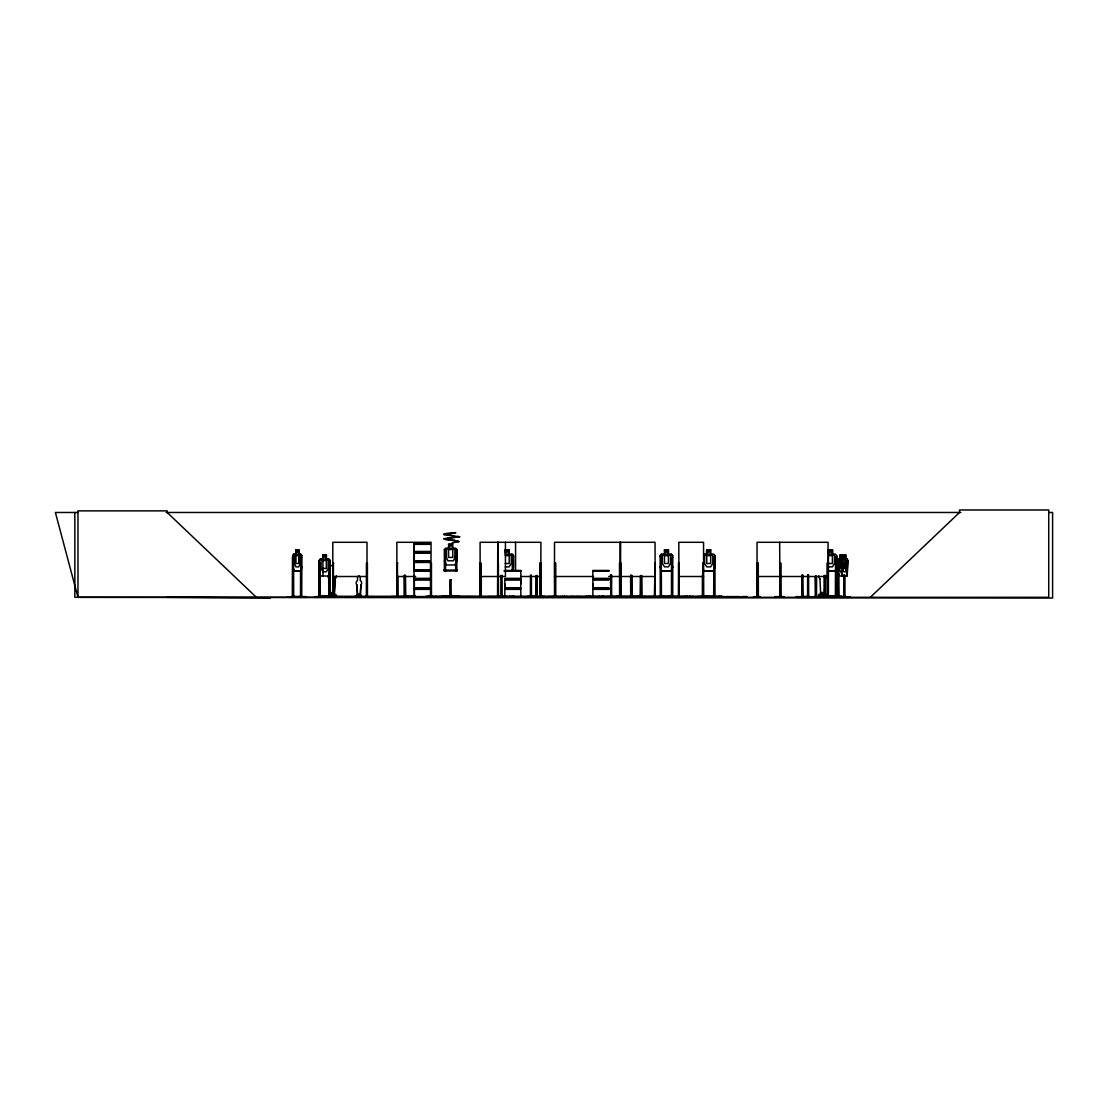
<?xml version="1.0" encoding="UTF-8"?>
<svg xmlns="http://www.w3.org/2000/svg" width="1108" height="1108" viewBox="0 0 1108 1108"><rect width="100%" height="100%" fill="white"/><g stroke="black" fill="none" stroke-linecap="round" stroke-linejoin="round"><path stroke-width="1.5" d="M414.032 560.883L414.032 553.031M504.819 587.794L504.819 579.941L520.815 579.941L520.802 587.794L504.819 587.794L504.832 583.861M520.802 583.861L520.802 579.941M608.874 587.794L592.863 587.794L592.891 583.861M474.016 596.644L486.855 597.212L471.191 596.589L471.191 597.309M491.356 596.589L491.578 597.309L504.777 597.281M504.403 596.644L504.417 597.267M824.407 595.37L825.183 578.875A4.28 3.698 -90 0 0 826.263 575.855M334.201 595.37L335.128 578.875A4.28 4.127 -90 0 0 336.333 575.855M335.128 578.875L334.27 595.37L330.073 595.37L329.214 578.875A4.28 4.127 -90 0 1 328.065 575.855M360.28 596.007L360.848 585.01A2.853 2.756 -90 0 0 360.28 580.523L360.28 577.448A1.427 1.371 -90 0 0 358.895 576.021A1.427 1.371 -90 0 0 357.524 577.448L357.524 580.523A2.853 2.756 -90 0 0 356.942 585.01L357.524 596.007L360.322 596.007L360.848 585.01M822.579 593.736L820.848 593.279L822.607 593.736M822.607 592.835L821.25 593.417L822.399 592.905M333.286 593.417C331.804 594.248 333.951 591.852 331.86 593.542M332.414 592.835L332.414 593.736M474.224 596.644L474.196 597.212M486.592 596.644L486.62 597.309M821.166 592.835L822.233 593.722M821.568 593.666L822.579 592.835M332.345 593.168L333.065 593.348L332.386 593.569M359.241 594.954L359.629 594.802M430.029 562.462L414.018 562.462L413.866 570.218L430.043 570.454M413.88 597.17L430.043 596.977M683.096 596.644L683.124 597.309M444.225 538.654L445.998 539.347M847.011 575.869L847.745 560.579L847.038 559.028L845.639 559.028L845.75 554.817L843.451 554.817L843.52 559.166M524.957 596.644L524.652 597.309L544.734 597.267L544.776 596.229M796.14 597.309L850.542 597.309M796.444 596.644L850.238 597.184M327.345 596.644L327.276 597.267M391.082 597.309L407.315 597.212M391.443 596.589L391.443 597.309L391.415 596.603L408.935 596.589L408.935 597.309M619.621 597.267L619.497 563.086L620.951 563.086L620.937 597.309M619.926 597.184L619.76 596.062M832.191 597.309L832.537 596.589L832.551 597.309M301.625 566.867L300.642 570.925L293.786 570.925M300.711 571.077L301.833 566.88M821.859 593.14C819.421 593.694 824.006 592.489 821.79 593.666M774.672 597.309L784.242 597.129M775.115 596.644L784.312 596.589M287.484 597.309L306.639 597.309M287.9 597.184L306.154 596.589L306.127 597.309M297.055 597.309L296.93 597.212M597.406 597.309L606.81 597.212M328.702 575.869L330.115 571.825L328.799 576.008M822.011 593.292L821.028 593.015M359.297 594.636L359.657 594.525M359.518 594.664L359.283 594.774M511.979 570.925L513.392 566.867M512.076 571.077L513.53 566.88L513.53 555.579L512.034 554.097L505.248 554.235L505.109 549.887L509.32 549.887L509.181 554.235L511.287 555.634L511.287 563.487L509.181 566.867L505.248 566.867M672.625 566.867L671.213 570.925L661.531 570.925L660.271 566.867M672.764 566.88L671.309 571.077L661.434 571.077L660.133 566.88M714.909 566.867L713.497 570.925L703.815 570.925L702.984 568.224M820.876 593.362L821.374 592.835M314.977 597.309L338.369 597.212M321.999 596.644L321.999 597.129M753.177 597.309L760.282 596.589L753.786 597.309M627.266 597.184L627.156 597.309M627.28 596.644L627.363 597.309M633.693 596.644L633.776 597.309M552.061 597.309L556.064 597.129L555.884 596.062L554.388 596.062M555.51 597.212L555.468 596.062M556.064 596.644L556.147 597.309M413.866 570.177L430.043 570.052M440.652 596.88L441.607 596.88M441.787 595.758L459.031 595.758M441.787 595.993L459.031 595.993M659.883 597.212L659.177 596.589M824.255 596.99L822.829 597.281M838.631 576.008L837.842 560.537L838.659 559.028L840.141 559.028M842.08 559.028L841.346 560.593L842.066 576.008M292.678 597.309L292.803 555.593L293.745 554.097L300.78 554.097L301.833 555.579L301.75 597.309M292.9 555.648L293.842 554.097M358.895 594.761L358.923 594.913M318.952 597.309L319.104 560.537L320.351 559.028L322.968 559.028L322.76 554.817L326.472 554.817M320.392 575.869L319.229 571.797L319.201 560.537L320.392 559.166M840.21 554.956L840.21 559.166L839.005 560.579L839.005 568.432L840.099 571.797M820.848 594.511L818.646 594.511L818.341 597.281M818.937 597.267L820.155 597.24L819.311 597.281M823.84 597.184L824.504 597.267M836.014 596.298L835.584 597.254L836.457 597.24M836.014 596.741L837.094 596.963M840.557 596.99L840.861 597.295M841.277 597.281L841.568 596.298L827.967 596.298M674.01 597.212L683.054 597.212M672.75 597.309L672.764 555.579L671.268 554.097L661.476 554.097L660.133 555.593L660.271 597.309M660.271 555.648L661.531 554.235M335.405 594.511L335.405 596.298L320.711 596.298L320.226 597.254L336.278 597.295L335.89 594.511L334.491 594.511L334.491 596.298M326.902 596.298L326.555 597.281M329.367 597.281L330.96 596.99M355.405 596.63L354.629 597.087M355.433 597.087L354.366 597.281M357.053 597.281L357.261 595.439M358.383 597.281L357.275 596.921M360.377 597.281L372.856 596.644M870.334 597.309L959.528 512.478L959.528 509.985L1048.736 509.985L1048.736 597.309L74.845 597.309L74.845 512.478M295.974 554.235L294.493 555.634L294.493 563.487L295.974 566.867L298.758 566.867L300.24 563.487L300.24 555.634L298.758 554.235L298.855 549.887L295.781 549.887L295.781 554.097M402.426 597.212L402.523 597.309M445.818 539.305L459.211 541.48L457.119 542.117M451.039 539.887L445.873 539.541M322.94 559.166L321.126 560.579L321.126 568.432L322.94 571.797L326.348 571.797L328.176 568.432L328.176 560.579L326.348 559.166L326.278 554.956M451.164 539.79L454.654 540.385M706.765 554.235L704.66 555.634L704.66 563.487L706.765 566.867L710.699 566.867L712.804 563.487L712.804 555.634L710.699 554.235L710.837 549.887L706.627 549.887L706.627 554.097L706.765 550.025L710.699 550.025M444.156 534.471C476.024 530.857 430.61 533.585 447.549 535.178M818.687 596.99L841.581 596.741M836.748 597.309L836.595 555.634M633.624 597.212L607.17 597.212M476.952 597.212L477.105 597.309M454.585 540.413L458.283 541.535L456.385 542.158M329.644 596.99L331.237 597.267M552.712 596.589L552.74 597.309M440.569 597.157L460.277 597.06M824.02 596.589L823.756 597.309M504.819 596.949L504.832 589.373L520.815 589.373L520.815 596.949L504.583 597.309M444.017 538.668L447.784 538.086M457.147 542.131L452.756 542.629M453.241 535.829L459.945 536.909L447.798 538.114L458.989 536.84L457.964 536.286M77.975 512.478L55.4 512.478L77.975 597.309L1052.6 598.015L1052.6 512.478L1049.138 512.478M166.2 512.478L960.844 512.478M452.23 542.629L453.227 542.629M414.004 543.557L430.043 543.557M430.043 543.848L414.004 543.834L414.018 551.438L430.029 551.438M430.015 544.333L414.032 544.333L414.032 551.438M444.377 549.596L445.541 549.596L445.541 570.98L445.402 569.734M832.537 554.097L832.537 549.887L828.327 549.887L828.327 554.097L835.252 554.097L836.748 555.579L836.748 566.88L835.293 571.077L828.701 571.077M295.878 550.025L298.758 550.025M505.248 550.025L509.181 550.025M664.481 550.025L668.415 550.025M832.399 550.025L828.465 550.025L828.465 554.235M413.907 551.992L430.139 551.992M413.907 552.476L430.139 552.476M430.029 553.031L414.018 553.031L414.018 560.883L430.029 560.883M703.76 554.097L713.566 554.097L715.048 555.579L715.048 566.88L713.607 571.077L703.719 571.077L702.846 568.279M842.246 559.166L842.315 554.817L840.016 554.817L840.099 559.166M292.803 555.593L292.9 566.88L293.897 570.925M301.736 555.579L300.642 554.235M505.248 555.634L509.181 555.634L509.181 563.487L505.248 563.487M660.133 556.728L661.296 556.728L661.434 597.309M300.531 557.186L301.653 557.186M513.461 557.186L512.298 557.186L512.298 570.565M672.694 557.186L671.531 557.186L671.462 597.309L671.393 596.062L672.833 596.062L672.888 597.309M714.979 557.186L713.815 557.186L713.69 597.309M836.678 557.186L835.515 557.186L835.377 597.309M326.403 559.028L328.827 559.028L330.115 560.51L328.702 559.166L320.323 559.166M841.969 559.028L843.728 559.028M838.562 559.166L847.135 559.166M837.842 560.537L837.925 597.309M322.94 560.579L326.348 560.579L326.348 568.432L322.94 568.432M413.907 561.437L430.139 561.437M413.907 561.922L430.139 561.922M328.674 563.086L329.907 563.086M332.802 563.086L333.771 563.086M396.858 563.086L397.827 563.086M480.096 563.086L480.983 563.086L481.121 597.309M497.658 563.086L498.392 563.086L498.489 597.309M554.512 563.086L555.745 563.086L555.759 597.309M655.05 563.086L654.385 597.309M703.538 563.086L702.791 563.086L702.749 597.309M757.041 563.086L758.26 563.086L758.371 597.309M779.672 563.086L780.808 563.086L780.808 597.309M828.382 563.086L827.247 563.086L827.302 597.309M837.925 563.086L838.424 597.309M828.465 563.487L832.399 563.487L832.399 555.634L828.465 555.634L828.382 597.309M292.9 566.88L293.814 571.077L300.808 571.077M828.465 566.867L832.399 566.867L834.504 563.487L834.504 555.634L832.399 554.235L832.537 549.887M330.073 567.531L330.142 567.531A2.133 2.064 -90 0 1 333.162 565.676M455.651 569.734L457.078 569.734L457.078 570.98L444.239 570.98L444.239 569.734L445.665 569.734L445.665 570.98M430.015 569.844L414.032 569.844L414.032 562.462M445.665 570.094L455.651 570.094M504.805 570.454L520.829 570.454M592.849 570.454L608.888 570.454M430.043 570.772L414.004 570.759L414.018 578.348L430.029 578.348M503.918 570.925L520.829 570.745L520.815 578.348L504.819 578.348M592.849 570.759L608.888 570.745M828.742 570.925L835.197 570.925M505.497 571.077L513.974 571.105M599.719 571.105L602.032 571.105M414.032 571.243L430.015 571.243M504.832 571.243L520.802 571.243M592.891 571.243L608.86 571.243M319.173 571.825L320.323 576.008L328.868 576.008M842.205 554.817L841.388 571.825M838.521 576.008L847.191 576.008L847.939 560.51L847.163 559.028M332.802 576.506L367.011 576.506M396.858 576.506L415.68 576.506M480.096 576.506L505.442 576.506L505.442 542.297M520.635 576.506L540.912 576.506M554.512 576.506L593.5 576.506M608.749 576.506L655.05 576.506M678.802 576.506L703.538 576.506M757.041 576.506L828.064 576.506M608.874 578.348L592.863 578.348L592.863 570.772M413.907 578.902L430.139 578.902M504.708 578.902L520.926 578.902M592.752 578.902L608.985 578.902M818.854 575.855A4.28 3.698 -90 0 0 819.948 578.875L820.072 578.875M413.907 579.387L430.139 579.387M504.708 579.387L520.926 579.387M592.752 579.387L608.985 579.387M414.018 579.941L430.029 579.941M450.305 579.719L450.305 595.758L450.208 579.719L451.094 579.719M608.874 579.941L592.863 579.941L592.863 587.794M356.942 585.01L357.565 596.007M414.018 587.794L430.029 587.794M413.907 588.348L430.139 588.348M504.708 588.348L520.926 588.348M592.752 588.348L608.985 588.348M413.907 588.833L430.139 588.833M504.708 588.833L520.926 588.833M592.752 588.833L608.985 588.833M414.018 589.373L430.029 589.373M608.874 589.373L592.863 589.373L592.863 596.949M331.763 592.545L333.73 592.545M328.771 594.511L330.17 594.511L330.018 597.309M824.546 595.37L820.709 595.37L819.948 578.875M293.703 596.062L292.346 596.062L292.36 597.309L292.457 556.728L293.592 556.728L293.689 597.309M301.764 596.062L300.406 596.062L300.434 597.309M318.716 596.062L320.184 596.062L320.184 597.309M326.071 595.938L330.018 596.062M333.868 596.062L332.691 596.062L332.732 597.309L332.802 542.297L367.011 542.297L366.997 597.309M366.319 596.062L367.51 596.062L367.441 597.309L367.399 563.086L366.429 563.086L366.36 597.309M396.747 596.062L397.938 596.062M404.143 596.062L405.611 596.062M431.566 596.062L430.375 596.062L430.416 597.309M498.489 596.062L497.561 596.062L497.561 597.309L497.769 542.297M502.187 596.062L500.761 596.062L500.691 597.309M530.33 596.062L531.508 596.062M536.037 596.062L537.214 596.062M621.076 596.062L619.372 596.062L619.427 597.309M631.92 596.062L630.452 596.062L630.452 597.309M640.327 596.062L641.795 596.062M654.385 596.062L655.091 596.062M661.421 596.062L659.994 596.062L660.063 597.309M678.415 596.062L679.315 596.062L679.273 597.309M702.278 596.062L703.705 596.062M713.677 596.062L715.117 596.062L715.048 597.309L714.909 555.634M756.916 596.062L758.384 596.062M801.818 596.062L802.995 596.062M807.51 596.062L808.688 596.062M823.978 596.062L825.405 596.062M828.493 596.062L827.15 596.062L827.164 597.309M830.211 595.938L833.064 595.938M835.377 596.062L836.803 596.062L836.872 597.309M837.814 596.062L839.005 596.062M843.728 596.062L844.919 596.062M335.904 596.298L356.665 596.298M360.114 596.298L415.458 596.298M823.77 596.298L819.075 596.298L819.075 594.511M293.371 596.409L300.739 596.409M319.949 596.409L328.785 596.409M354.851 596.395L356.748 596.395M405.389 596.409L414.254 596.409M480.207 596.409L481.024 596.409M502.187 596.409L505.511 596.409M531.078 596.409L536.452 596.409M631.685 596.409L640.562 596.409M661.421 596.409L671.406 596.409M703.705 596.409L713.69 596.409M802.566 596.409L807.94 596.409M825.405 596.409L835.377 596.409M838.59 596.409L844.144 596.409M458.989 596.589L463.823 596.589L463.823 597.309M464.848 596.589L470.152 596.589L470.152 597.309M487.714 596.589L544.111 597.309M547.74 596.589L558.903 596.589L558.903 597.309M559.928 596.589L565.08 596.589L565.08 597.309M575.938 596.589L581.423 596.589M584.678 596.589L589.124 596.589M633.776 596.589L589.456 596.589L589.456 597.309M637.876 596.589L647.432 596.589L647.432 597.309M654.052 596.589L659.357 596.589M689.231 596.589L689.231 597.309L689.176 596.589L693.622 596.589M697.666 596.589L709.037 596.589L709.037 597.309M714.009 596.589L719.161 596.589M719.798 596.589L724.687 596.589L724.687 597.309M733.828 596.589L739.133 596.589L739.133 597.309L738.953 596.589M746.806 596.589L742.374 596.589L742.429 597.309M441.967 596.921L458.851 596.921M459.086 596.838L460.277 597.004M608.888 596.949L592.794 597.254M361.443 597.087L350.973 597.281L361.083 596.63L361.083 595.439M373.174 597.309L361.831 597.212M412.162 597.309L412.162 596.589L419.198 597.309M655.133 597.129L655.05 542.297L554.512 542.297L554.512 597.309M708.206 597.309L698.94 596.644M715.214 597.212L715.879 597.226M167.169 597.309L270.407 598.015M453.532 535.801L447.12 535.095L453.491 535.829M443.92 538.89L445.693 539.554M351.499 597.281L361.402 596.921L361.402 595.439L360.474 595.439L360.474 596.63M325.738 596.99L326.015 597.267M673.47 597.267L673.068 597.212M514.181 597.212L513.835 597.212M622.53 596.589L622.502 597.309M644.911 596.589L644.884 597.309M638.499 596.589L638.471 597.309M638.624 597.212L645.535 596.589M819.92 597.212L819.768 597.309M813.314 596.589L813.286 597.309M333.716 597.212L333.771 576.271M326.694 596.589L326.666 597.309M832.897 596.589L832.884 597.309M824.214 597.212L824.241 596.062M839.296 597.212L839.199 597.309M425.887 597.212L437.3 596.589L410.389 596.589L410.389 597.309M802.968 597.184L802.885 575.066M531.48 597.184L531.535 596.229M256.363 597.309L167.169 512.478L167.169 510.871L77.975 510.871L77.975 597.309M671.213 554.235L672.625 555.634M511.979 554.235L513.392 555.634L513.461 570.565M444.363 560.773L446.469 564.983L454.889 564.983L456.995 560.773L456.995 549.554L455.596 548.155L445.776 548.155L444.363 549.554L444.377 570.98M619.192 596.644L619.095 597.309M542.878 597.226L543.017 596.229M841.277 571.825L841.942 576.008M838.036 571.797L838.687 575.869M492.049 596.603L492.215 597.309M845.639 554.817L845.681 559.166L846.775 560.579L846.775 568.432L845.681 571.797L843.645 571.797L842.551 568.432L843.645 554.956M844.808 575.066L844.808 597.309M844.435 575.066L844.393 597.309M844.213 575.066L844.144 597.309M843.825 575.066L843.756 597.309M840.099 560.579L840.099 568.432M838.908 573.348L838.978 597.309M838.59 596.062L838.59 597.309M838.23 596.062L838.23 597.309M835.654 596.062L835.64 597.309M828.341 596.062L828.161 597.309M828.064 597.309L828.064 542.297L757.041 542.297L757.041 597.309L757.263 563.086M827.884 596.062L827.759 597.309M827.565 563.086L827.482 597.309M825.972 596.741L825.972 594.511L823.77 594.511L823.909 597.309M825.543 594.511L825.405 597.309M825.266 575.329L825.266 597.309M825.141 596.062L825.128 597.309M824.103 575.329L824.047 597.309M822.427 596.298L822.427 592.545L820.585 592.545L820.737 596.298M822.275 592.545L822.275 596.298M816.638 597.309L816.638 596.062L815.183 596.062L815.183 597.309M816.527 576.271L816.471 597.309M816.305 576.271L816.305 597.309M816.111 596.062L816.111 597.309M815.71 596.062L815.71 597.309M815.53 576.271L815.668 597.309M815.294 576.271L815.405 597.309M808.591 575.066L808.66 597.309M808.203 575.066L808.272 597.309M808.009 575.066L807.94 597.309M807.621 575.066L807.607 597.309L807.552 596.062M802.566 596.062L802.566 597.309M802.303 575.066L802.483 597.309M802.234 596.062L802.234 597.309M801.915 575.066L801.915 597.309M796.486 596.589L796.486 597.309M780.905 597.309L780.905 596.062L779.575 596.062L779.589 597.309M780.489 563.086L780.586 597.309M780.143 596.062L780.351 597.309M779.99 563.086L779.99 597.309L779.672 542.297M775.185 596.589L775.185 597.309M758.038 563.086L758.149 597.309M757.858 596.062L757.886 597.309M757.443 596.062L757.415 597.309M746.584 596.589L746.584 597.309M745.67 596.589L745.67 597.309M743.537 596.589L743.537 597.309M741.238 597.309L741.238 596.589L740.199 597.309M738.122 596.589L738.122 597.309M734.881 596.589L734.881 597.309M733.454 597.309L733.454 596.589L730.2 596.589L730.2 597.309M731.225 596.589L731.225 597.309M729.396 597.309L729.396 596.589L726.142 596.589L726.142 597.309M727.167 596.589L727.167 597.309M723.663 596.589L723.663 597.309M721.793 597.309L721.793 596.229L425.971 596.229L425.971 597.309M721.613 596.229L721.613 597.309M720.297 596.589L720.297 597.309M719.3 596.229L719.3 597.309M713.954 596.062L714.009 597.309M705.242 596.589L705.242 597.309M704.217 596.589L704.217 597.309M703.705 597.309L703.538 542.297L678.802 542.297L678.969 597.309M703.275 596.062L703.442 597.309M703.109 563.086L703.068 597.309M702.417 575.329L702.347 597.309M702.278 596.062L702.209 597.309M692.472 596.589L692.472 597.309M690.353 596.589L690.353 597.309M689.716 596.229L689.716 597.309M688.068 597.309L688.068 596.589L667.972 596.589L667.972 597.309M687.389 596.229L687.389 597.309M687.029 596.589L687.085 597.309M685.09 596.229L685.09 597.309M683.498 596.589L683.498 597.309M681.891 596.589L681.891 597.309M680.852 596.589L680.852 597.309M679.232 597.309L679.232 563.086L678.498 563.086L678.442 597.309M678.775 596.062L678.761 597.309M677.5 596.589L677.5 597.309M675.977 596.589L675.977 597.309M674.938 596.589L674.938 597.309M674.079 596.589L674.079 597.309M672.556 596.062L672.473 597.309M672.293 596.589L672.293 597.309M671.67 596.062L671.67 597.309M669.01 596.589L669.01 597.309M663.65 597.309L663.65 596.589L660.396 596.589L660.396 597.309M661.157 596.062L661.144 597.309M658.346 596.589L658.346 597.309M654.98 596.062L654.98 597.309M653.014 597.309L653.014 596.589L648.194 596.589L648.194 597.309M651.989 596.589L651.989 597.309M649.233 596.589L649.233 597.309M644.496 596.589L644.496 597.309M643.803 596.589L643.803 597.309M641.671 575.578L641.671 597.309L641.449 575.578M641.297 596.062L641.269 597.309M640.826 596.062L640.853 597.309M640.673 575.578L640.562 597.309M640.452 575.578L640.327 597.309M632.253 596.589L632.253 597.309M631.795 575.329L631.92 597.309M631.574 575.329L631.685 597.309M631.421 596.062L631.394 597.309M630.798 575.329L630.951 597.309M630.577 575.329L630.715 597.309M629.676 596.589L629.676 597.309M628.956 596.589L628.956 597.309M627.807 596.589L627.807 597.309M626.2 596.589L626.2 597.309M625.508 596.589L625.508 597.309M624.857 596.589L624.857 597.309M624.247 596.589L624.247 597.309M623.942 596.589L623.942 597.309M622.1 596.589L622.1 597.309M621.089 596.062L621.089 597.309M620.729 563.086L620.729 597.309M620.619 542.297L620.494 597.309M620.369 596.062L620.369 597.309M620.078 542.297L619.981 597.309M618.679 596.229L618.679 597.309M617.585 596.589L617.585 597.309M616.934 596.229L616.934 597.309M616.27 596.589L616.27 597.309M616.062 596.589L616.062 597.309M614.483 596.589L614.483 597.309M613.444 596.589L613.444 597.309M611.616 575.066L611.616 597.309L611.713 596.062L610.37 596.062L610.383 597.309M611.311 575.066L611.159 597.309M611.117 596.062L610.979 597.309M610.799 575.066L610.799 597.309L610.48 575.066M608.707 596.589L608.707 597.309M608.541 596.589L608.597 597.309M607.71 596.589L607.71 597.309M604.456 596.589L604.456 597.309M603.597 596.409L603.597 597.309L603.5 596.062M603.195 596.062L603.292 597.309M603.029 597.309L602.863 596.062L602.683 597.309M602.586 596.062L602.42 597.309M602.364 596.062L602.267 597.309M600.813 596.589L600.813 597.309M599.774 596.589L599.774 597.309M599.553 596.229L599.553 597.309M598.736 596.589L598.736 597.309L598.555 596.589M597.918 596.589L597.918 597.309M594.47 596.589L594.47 597.309M593.085 596.589L593.085 597.309M591.187 596.589L591.187 597.309M590.301 596.229L590.301 597.309M590.149 596.589L590.149 597.309M589.054 596.229L589.054 597.309L588.902 596.589M587.974 596.589L587.974 597.309M586.644 596.229L586.644 597.309M585.855 596.589L585.855 597.309M584.733 596.589L584.678 597.309M583.542 597.309L583.542 596.589L582.503 597.309M574.927 597.309L574.927 596.589L570.094 596.589L570.094 597.309M573.889 596.589L573.889 597.309M571.132 596.589L571.132 597.309M566.908 596.229L566.908 597.309M564.498 596.229L564.498 597.309M564.055 596.589L564.055 597.309M557.878 596.589L557.878 597.309M555.108 596.589L555.108 597.309M554.637 563.086L554.776 597.309M554.083 596.589L554.083 597.309M551.604 596.589L551.604 597.309M548.238 596.589L548.238 597.309M543.155 596.589L543.155 597.309M542.366 596.229L542.366 597.309M542.117 596.589L542.117 597.309M541.23 597.309L541.23 596.062L539.762 596.062L539.762 597.309M541.064 597.309L541.12 563.086L539.887 563.086L539.97 597.309M540.732 596.062L540.759 597.309L540.912 542.297L480.096 542.297L480.138 597.309L479.986 596.062L481.454 596.062L481.468 597.309M540.095 563.086L540.275 597.309M538.156 596.589L538.156 597.309M537.38 596.589L537.38 597.309M537.103 575.578L537.214 597.309M536.715 575.578L536.646 597.309M536.521 575.578L536.383 597.309M536.147 596.062L536.147 597.309L536.134 575.578M533.128 596.589L533.128 597.309M531.397 575.329L531.424 597.309M531.078 596.062L531.078 597.309M531.009 575.329L531.009 597.309M530.815 575.329L530.829 597.309M530.441 575.329L530.386 597.309L530.372 596.062M529.97 596.589L529.97 597.309M529.042 596.229L529.042 597.309M527.796 596.229L527.796 597.309M525.012 596.589L525.012 597.309M523.807 596.589L523.807 597.309M520.441 596.589L520.441 597.309M515.566 542.297L515.566 571.382M514.015 596.229L514.015 597.309M513.586 596.062L513.516 597.309M513.323 596.062L513.323 597.309M512.741 596.589L512.741 597.309M512.422 596.062L512.436 597.309M512.298 596.062L512.173 597.309M511.716 596.589L511.716 597.309M509.957 596.229L509.957 597.309M509.32 596.229L509.32 597.309M506.91 596.229L506.91 597.309M506.716 596.589L506.716 597.309M505.691 596.589L505.691 597.309M502.921 596.589L502.921 597.309M502.049 575.329L502.187 597.309M501.924 596.062L501.896 597.309M500.899 575.329L500.83 597.309M500.401 596.589L500.401 597.309M499.417 596.229L499.362 597.309M498.226 563.086L498.212 597.309M497.963 542.297L498.046 597.309M496.606 596.589L496.606 597.309M495.567 596.589L495.567 597.309M494.334 596.589L494.21 597.309M493.254 596.589L493.254 597.309M483.06 597.309L482.783 596.589M481.329 576.271L481.246 597.309M480.789 596.062L480.941 597.309M480.678 563.086L480.65 597.309M480.304 563.086L480.456 597.309M479.113 596.229L479.127 597.309M475.872 596.589L475.872 597.309M474.446 596.589L474.446 597.309M472.23 596.589L472.23 597.309M470.027 596.589L470.027 597.309M469.141 596.589L469.141 597.309M465.9 596.589L465.9 597.309M462.784 596.589L462.784 597.309M460.028 596.589L460.028 597.309M458.851 595.633L458.851 597.309M458.075 597.309L458.075 596.589L444.308 596.589L444.308 597.309M457.036 596.589L457.036 597.309M456.801 570.98L456.939 549.596L455.776 549.596L455.651 570.98M456.524 596.589L456.524 597.309M455.914 569.734L455.914 570.98M456.011 596.589L456.011 597.309M455.568 596.589L455.568 597.309M454.515 596.589L454.515 597.309M454.072 596.589L454.072 597.309M453.671 596.589L453.671 597.309M452.576 596.589L452.576 597.309M452.216 596.589L452.216 597.309M451.621 596.589L451.621 597.309M451.011 579.719L451.108 595.758M451.136 596.589L451.136 597.309M450.056 596.589L450.056 597.309M449.862 596.589L449.862 597.309M448.782 596.589L448.782 597.309M447.106 596.589L447.106 597.309M446.552 596.589L446.552 597.309M445.43 596.589L445.444 597.309M444.516 569.734L444.516 570.98M443.574 597.309L443.574 596.589L438.754 596.589L438.754 597.309M442.549 596.589L442.549 597.309M441.967 595.633L441.967 597.309M439.779 596.589L439.779 597.309M436.871 596.589L436.871 597.309M436.275 596.589L436.275 597.309M432.909 596.589L432.909 597.309M431.455 597.309L431.455 563.086L430.486 563.086L430.5 597.309M431.137 596.062L431.137 597.309M430.887 597.309L431.067 542.297L396.858 542.297L396.872 597.309M430.874 563.086L430.804 597.309M428.477 596.229L428.477 597.309M427.217 596.589L427.217 597.309M425.804 596.589L425.804 597.309M425.098 596.589L425.098 597.309M421.677 596.589L421.746 597.309M417.453 596.589L417.453 597.309M415.486 596.062L415.542 597.309M415.361 597.309L415.265 596.062L414.018 596.062L413.81 597.309M415.14 596.062L415.001 597.309M414.544 596.062L414.517 597.309M414.364 575.578L414.364 597.309L414.143 575.578M413.644 596.589L413.644 597.309M411.428 596.589L411.428 597.309M407.91 596.589L407.91 597.309M407.467 596.589L407.467 597.309M405.486 575.329L405.611 597.309M405.265 575.329L405.389 597.309M405.085 596.062L405.113 597.309M404.669 596.062L404.642 597.309L404.489 575.329M404.268 575.329L404.268 597.309M403.714 596.589L403.714 597.309M401.816 596.589L401.816 597.309M401.054 596.589L401.054 597.309M400.777 596.589L400.777 597.309M400.085 596.589L400.085 597.309M399.365 596.589L399.365 597.309M397.883 596.062L397.897 597.309L397.827 576.271M397.44 563.086L397.509 597.309M397.246 576.271L397.26 597.309M397.176 596.062L397.176 597.309M394.199 596.589L394.199 597.309M394.116 596.589L394.116 597.309M372.814 596.589L372.814 597.309M366.817 576.271L366.748 597.309M360.793 595.439L360.793 596.921M359.961 596.63L359.906 594.137L358.646 594.137L358.701 596.63M357.565 596.921L357.579 595.439L356.651 595.439L356.651 596.921M357.025 596.921L356.984 595.439M338.452 597.309L338.452 596.589L315.572 596.589L315.6 597.309M333.66 592.545L333.66 596.298M333.383 563.086L333.453 597.309M333.176 576.271L333.148 597.309M331.846 592.545L331.763 596.298M329.852 597.309L329.921 560.579L330.142 572.144A4.28 4.127 -90 0 0 329.284 572.822M329.685 563.086L329.685 597.309M329.533 596.062L329.492 597.309M329.256 594.511L329.09 597.309L328.91 563.086M328.674 573.348L328.785 597.309M328.564 596.062L328.564 597.309M326.403 554.817L326.348 559.166M322.871 554.956L322.968 576.008M319.949 597.309L320.06 563.086L318.841 563.086L318.73 597.309M319.838 563.086L319.838 597.309M319.243 596.062L319.215 597.309M301.431 596.062L301.611 597.309M301.348 557.186L301.154 597.309M300.974 596.062L301.03 597.309M300.836 557.186L300.739 597.309M300.531 570.565L300.531 597.309M298.758 549.887L298.648 554.235M295.878 549.887L295.878 554.235M293.371 596.062L293.371 597.309M293.274 568.556L293.135 597.309M292.914 596.062L292.969 597.309M846.415 570.232L844.504 566.299L842.62 570.385L844.047 565.371L842.786 560.496L844.476 564.415L846.332 560.565L844.947 565.399L846.415 570.232M321.486 597.226L322.4 597.24L321.514 597.212M454.889 557.407L453.491 560.773L447.881 560.773L446.469 557.407L446.469 549.554L448.574 548.155L448.574 543.945L452.784 543.945L452.784 548.155L454.889 549.554L454.889 557.407M670.52 563.487L668.415 566.867L664.481 566.867L662.376 563.487L662.376 555.634L664.481 554.235L664.343 549.887L668.553 549.887L668.415 554.235L670.52 555.634L670.52 563.487M334.671 596.741C333.12 597.42 336.236 597.378 334.671 596.741M452.078 544.637L449.28 544.637L449.28 546.05L452.078 546.05L452.078 544.637M452.784 549.554L448.574 549.554L448.574 557.407L452.784 557.407L452.784 549.554M298.26 550.718L296.473 550.718L296.473 552.13L298.26 552.13L298.26 550.718M508.475 550.718L505.954 550.718L505.954 552.13L508.475 552.13L508.475 550.718M667.709 550.718L665.188 550.718L665.188 552.13L667.709 552.13L667.709 550.718M709.993 550.718L707.472 550.718L707.472 552.13L709.993 552.13L709.993 550.718M831.692 550.718L829.172 550.718L829.172 552.13L831.692 552.13L831.692 550.718M298.758 555.634L295.974 555.634L295.974 563.487L298.758 563.487L298.758 555.634M325.738 555.662L323.55 555.662L323.55 557.061L325.738 557.061L325.738 555.662M668.415 555.634L664.481 555.634L664.481 563.487L668.415 563.487L668.415 555.634M710.699 555.634L706.765 555.634L706.765 563.487L710.699 563.487L710.699 555.634M841.761 555.662L840.46 555.662L840.46 557.061L841.761 557.061L841.761 555.662M845.321 555.662L844.005 555.662L844.005 557.061L845.321 557.061L845.321 555.662M845.681 560.579L843.645 560.579L843.645 568.432L845.681 568.432L845.681 560.579M693.4 597.309L693.4 596.589L693.345 597.309M607.046 597.309L607.046 596.589L606.935 597.309M428.131 597.309L428.131 596.589L428.076 597.309M423.976 597.309L423.976 596.589L423.921 597.309M422.854 597.309L422.854 596.589L422.785 597.309"/></g></svg>
